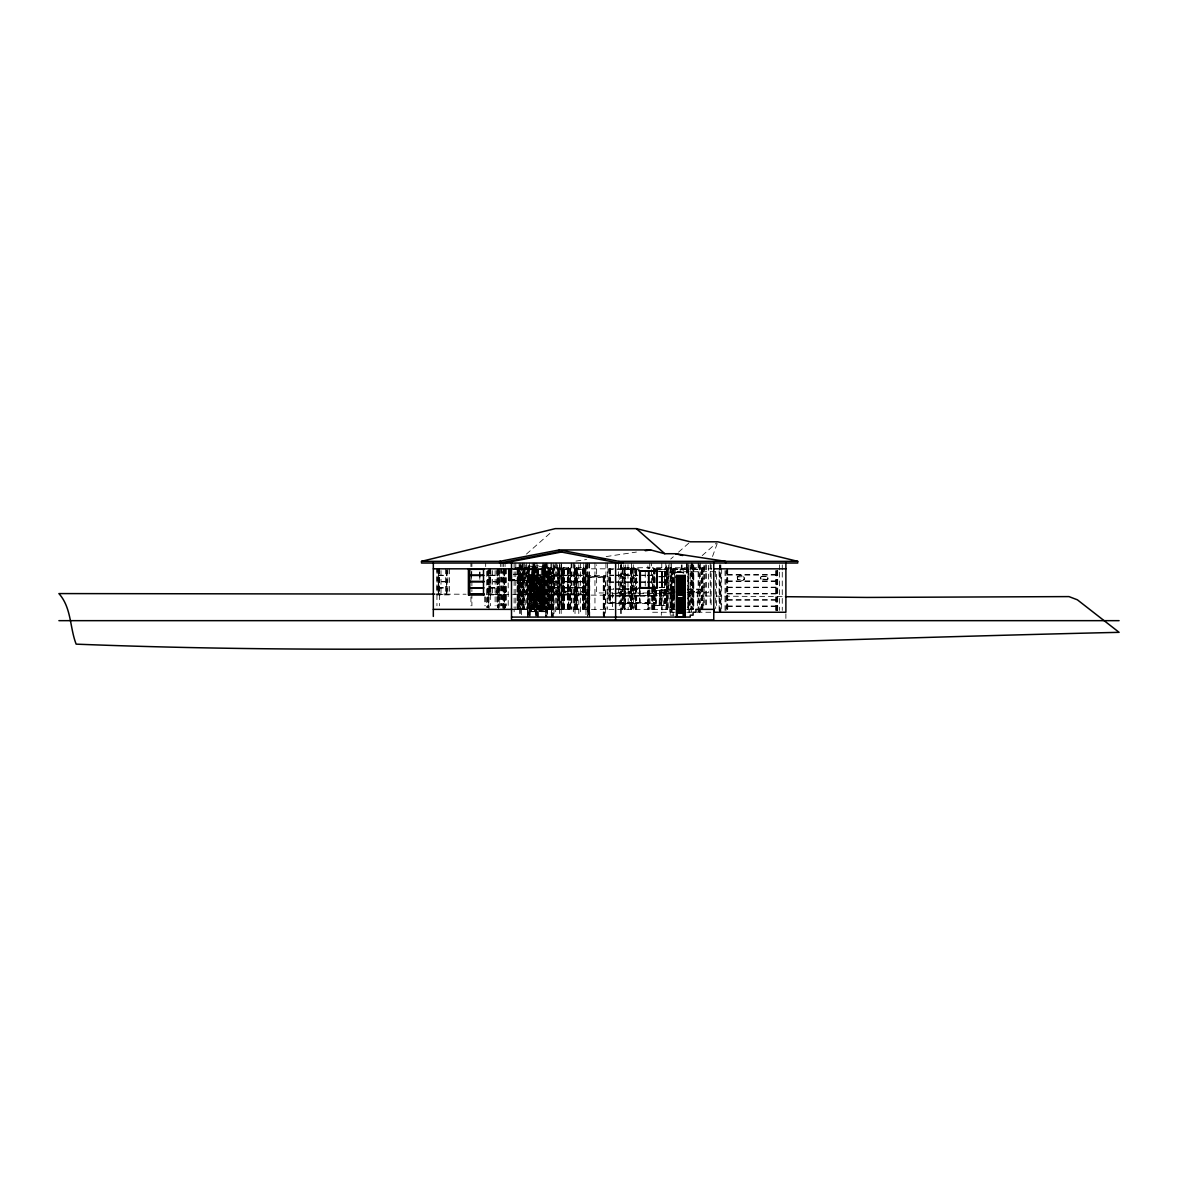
<?xml version="1.0" encoding="UTF-8"?>
<svg xmlns="http://www.w3.org/2000/svg" width="1178" height="1178" viewBox="0 0 1178 1178"><rect width="100%" height="100%" fill="white"/><g stroke="black" fill="none" stroke-linecap="round" stroke-linejoin="round"><path stroke-width="0.75" stroke-dasharray="5 3.75" d="M673.448 594.772A1.693 0.839 89.8 0 0 673.507 592.578C672.388 591.341 675.554 591.857 673.109 590.531M744.231 579.09L743.671 576.557M760.59 577.279L760.605 578.854M761.047 579.296L760.855 576.999M767.806 577.087L767.585 579.296M767.938 578.707L767.187 579.443M537.374 599.779L535.916 599.411L537.433 599.411M536.255 599.926L536.226 599.146L539.76 599.278M537.271 598.718L537.065 599.985L536.991 598.792M537.816 591.96C537.286 589.884 539.73 593.079 537.345 591.547M537.521 599.602C539.023 598.424 537.566 599.97 537.094 598.88M538.346 598.792C536.756 599.587 539.406 598.424 539.244 599.97M537.507 591.768L538.493 591.459M538.14 599.499L536.947 599.146M538.935 591.695L538.361 592.239L538.405 591.076M538.979 599.028L538.287 599.558M538.773 599.234L539.171 599.985M539.318 591.547L540.687 591.695L539.45 591.768M540.084 599.926L538.92 599.69L540.275 599.411M538.832 598.792L539.347 599.69L539.288 598.792M563.275 591.695C565.101 591.68 564.689 591.547 563.32 591.901M563.482 591.179L563.349 592.21L564.129 591.901M564.527 591.695L564.203 592.401L564.247 591.43M564.895 591.695C566.25 589.707 565.381 594.095 564.748 591.518M566.073 591.562L565.072 592.328M566.309 591.459L566.279 591.754M581.799 591.312L581.991 592.225L583.095 591.547M582.05 592.21L581.917 591.179L582.963 591.768M583.301 591.341L583.125 591.989M583.169 591.076L582.712 591.901M583.301 592.063L582.58 591.43M584.818 592.225C583.92 592.46 585.157 590.767 584.597 591.96M628.448 591.547L630.009 592.063M628.699 592.225C629.523 590.679 628.007 591.356 629.7 592.431M629.641 591.901L630.053 591.518M629.803 592.401L629.346 591.194M630.053 591.886L630.848 592.195L630.377 591.547M630.407 591.194C633.278 592.092 629.332 592.136 631.04 591.636M630.569 591.768L631.806 591.695M673.227 596.024L673.698 594.964M497.263 591.842L498.353 591.547L495.909 591.96L496.91 591.459M496.807 591.518L497.793 591.179L497.028 592.195M496.674 591.459L497.013 591.989M498.088 591.901L496.542 591.209M505.745 592.239C503.831 590.546 507.792 593.3 504.729 591.518M505.229 591.827C503.197 591.93 508.955 591.091 504.552 591.636M505.347 590.973C505.406 593.226 507.011 590.973 505.907 591.135M520.72 592.431C520.102 590.266 519.115 592.401 520.72 591.842M520.19 591.547L522.178 591.96L520.514 591.15M520.617 591.827C521.501 592.77 520.853 590.576 519.925 591.695M526.168 591.768C521.574 592.622 528.804 590.679 524.269 591.974C524.784 589.545 526.404 593.579 525.933 591.165M524.46 591.754L525.432 592.431L525.683 591.076M524.784 591.827L523.886 591.547L524.917 592.21M524.99 592.401L524.887 590.973M538.891 591.341L539.436 592.401L542.278 591.135M542.248 590.973C540.142 593.049 544.678 590.605 540.673 591.695M541.571 591.518L541.409 592.195M542.925 591.901C540.908 591.061 544.177 592.917 542.616 591.179M541.468 591.312L542.749 591.974L542.557 591.076M556.664 592.431L556.767 591.003M556.885 591.076C554.087 591.709 558.814 592.519 557.459 591.076M556.296 591.901L555.854 591.238L556.414 592.063M557.253 591.827L557.4 591.503M557.459 591.945L557.827 591.459M654.423 592.328C653.363 590.944 657.295 591.135 654.57 592.401C653.01 591.017 658.355 591.93 655.174 591.842M655.616 591.238C654.379 592.563 654.291 590.502 654.732 592.269M654.688 591.827L654.953 591.076M655.999 591.503L654.983 591.297M672.27 592.21C673.08 590.34 672.874 593.977 672.299 592.357M672.505 592.21L672.52 591.93A14.872 12.943 -90 0 1 674.449 592.092L674.39 592.107M673.168 592.21L672.579 592.49A6.214 5.404 -90 0 1 674.449 592.343L674.346 573.657M694.269 591.65C689.734 592.372 696.389 590.929 693.548 591.901M692.62 591.547L693.371 591.297L692.487 591.945M694.166 592.063L692.458 591.459M693.4 591.297L694.004 591.901L693.062 591.135M737.251 576.69L737.413 579.488M737.34 576.999L737.722 579.443L744.113 579.355M744.29 578.913L743.671 579.443M537.359 591.43L538.523 591.503M539.951 599.926L536.181 599.381M538.935 591.886L538.287 591.459M538.788 592.063L538.67 591.297M565.734 591.562L566.25 591.165M583.625 591.341L583.935 592.431L584.111 591.076M585.054 591.43C583.964 591.282 583.125 592.549 584.818 591.165M583.478 591.695L584.082 592.21M630.819 591.842L630.79 592.195M673.845 591.886L673.845 590.517M673.831 596.024L673.58 594.964M761.194 576.602L767.526 576.336L768.144 578.854L767.423 579.679L760.826 578.913M497.469 591.827L496.66 592.239M497.425 591.341L497.955 591.518M497.896 592.063L498.014 591.459M504.773 591.43L505.877 590.973M505.671 591.989L505.98 591.003M520.043 591.459L520.809 591.842M520.175 591.165L520.75 592.21M521.118 591.518L520.293 592.21M520.985 592.328L521.559 591.562M524.092 591.636L524.475 591.945M524.887 591.341L524.887 591.842M525.152 592.328L525.373 590.973M526.095 591.503L525.373 592.063M542.027 591.076L540.982 591.901M541.32 591.901L542.719 591.547M542.734 592.063L542.248 592.431M556.001 591.68L557.474 592.195L556.605 591.135M556.576 591.974L557.341 591.459L555.928 591.901M557.223 591.43L556.767 591.606M557.474 591.768L556.325 592.151M654.673 592.063L654.335 591.636M654.364 592.21L654.541 591.503M655.056 592.328L655.837 591.43L655.586 592.328M655.336 592.063L655.439 591.003M672.977 592.696L672.918 591.724M712.528 556.472L717.24 543.441M539.112 591.341L539.671 591.901M539.259 599.926L539.347 599.16M565.499 592.21L565.352 590.973M655.94 590.119L655.896 605.433L655.837 590.001M737.222 576.999L743.966 576.572M542.852 567.752L542.425 609.365M568.194 568.827L568.679 567.752L568.783 609.365M630.436 609.365L631.055 567.752L631.055 609.365M673.168 596.171L673.949 596.024M544.265 609.365L544.854 567.752M547.019 576.557L547.608 575.468L547.446 617.081M569.857 609.365L570.682 567.752L547.063 567.752L547.019 617.081M539.907 591.562L539.185 591.886M540.29 592.151L540.422 591.165L540.422 592.225M566.382 592.151L565.411 591.974M505.45 591.415L505.229 591.547M519.954 591.562L520.72 590.973M526.021 591.783L524.828 590.973M542.557 592.328L542.69 591.974M655.778 592.21L655.395 592.063M693.842 592.239L692.355 591.768L693.15 591.842M665.231 590.001L660.784 590.001L660.784 605.433L665.231 605.433L665.231 590.001L660.784 590.001L660.843 605.433L665.231 605.433M737.295 576.837C747.308 570.918 746.911 585.024 737.531 579.296M532.117 568.827L533.03 567.752M533.84 567.752L532.927 568.827L532.795 611.411M543.161 568.827L544.074 567.752L544.03 609.365M552.364 575.468L551.451 576.557L551.481 617.081M562.068 568.827L562.981 567.752L563.128 609.365M648.857 567.752L647.944 568.827L647.871 565.941M686.686 568.827L687.599 567.752L670.591 567.752L670.591 609.365M702.839 609.365L702.839 567.752L701.838 568.827L701.838 609.365M518.453 568.827L519.424 567.752L519.351 609.365M533.178 568.827L534.164 567.752L534.12 609.365M533.987 568.827L534.959 567.752L534.93 611.411M544.236 568.827L545.208 567.752L513.196 567.752M559.182 568.827L560.168 567.752L560.168 609.365M553.483 575.468L552.511 576.557L528.024 576.557L527.435 575.468L567.678 575.468M563.128 568.827L564.1 567.752M605.566 575.468L604.594 576.557L588.396 576.557L587.424 575.468L605.566 575.468L605.477 617.081M649.004 568.827L649.976 567.752L634.368 567.752L634.368 609.365M667.911 568.827L668.883 567.752L652.421 567.752L653.392 568.827L653.554 609.365M702.898 568.827L703.87 567.752L690.779 567.752L690.868 609.365M655.94 605.315L656.249 590.487M661.609 604.962L661.609 590.487M526.448 554.072L552.556 531.042M670.724 559.049L673.33 556.752M678.543 552.158L688.968 542.955M702.191 555.604L716.519 542.955M496.365 591.194L497.411 590.973M540.908 591.768L542.616 592.21M673.094 592.416L672.829 592.46A6.214 5.404 -90 0 1 674.331 592.313M673.978 592.593L673.094 592.004M655.542 590.001L655.469 605.433L659.93 605.433L659.93 590.001L659.768 605.315M674.817 573.023L676.894 572.155M675.068 573.023L676.039 572.537M767.438 579.385L760.767 579.09M541.026 591.459L542.278 592.269M556.281 591.076L557.223 592.269M655.086 592.195L655.277 591.341M673.036 592.681L672.962 591.459M675.627 572.537L677.762 571.89A9.836 8.555 -90 0 1 681.37 571.89L682.253 572.155M675.76 572.876L676.997 572.508A9.409 8.202 -90 0 1 682.077 572.493A9.409 8.202 -90 0 0 677.011 572.493M676.687 572.272L677.615 572.007M539.509 591.15L540.54 591.562M630.952 591.974L631.393 591.901M673.742 590.369L673.139 591.459M563.408 592.225L563.909 591.695M761.15 576.572L767.482 576.572M575.924 561.081L586.6 559.491M606.169 556.576L636.414 552.055M574.658 609.365L574.496 567.752L585.171 567.752L584.582 609.365M622.382 609.365L622.382 567.752L633.042 567.752L632.409 609.365M512.666 568.827L638.491 568.827M655.645 568.827L711.865 568.827M513.446 569.195L518.114 569.195L518.114 609.365M519.027 569.195L544.03 569.195M548.388 569.195L569.857 569.195M575.32 569.195L584.347 569.195M623.191 569.195L632.218 569.195L632.218 609.365M656.072 569.195L667.558 569.195L667.558 609.365M692.09 569.195L702.559 569.195M513.299 569.313L544 569.254M548.433 569.254L584.317 569.254M639.418 569.313L609.88 569.313L609.88 588.764L613.767 588.764M655.616 569.254L666.91 569.254M671.961 569.254L686.759 569.254M692.149 569.254L701.911 569.254M513.814 569.548L517.466 569.548M519.66 569.548L532.824 569.548M534.252 569.548L543.249 569.548M549.198 569.548L562.142 569.548M563.482 569.548L568.783 569.548M583.287 569.548L576.071 569.548L576.071 609.365M624.266 569.548L631.467 569.548L631.467 609.365M659.783 569.548L666.925 569.548M672.726 569.548L686.774 569.548M692.914 569.548L701.911 569.548M655.955 571.183L665.29 571.183L665.29 587.586L656.971 587.586M659.017 571.477L665.025 571.477M684.182 571.728L716.622 571.728L716.622 608.731M513.299 574.26L524.004 574.26M513.299 574.496L524.004 574.496M528.48 574.746L545.502 574.746L545.502 566.662L528.48 566.662L528.407 594.89M627.992 574.614L619.201 574.614L619.304 609.365M727.356 574.614L777.819 574.614M438.304 575.217L446.374 575.217M489.857 575.217L497.941 575.217M528.23 575.217L542.513 575.217M553.395 575.217L567.678 575.217M568.518 575.217L582.801 575.217M610.116 575.144L613.767 575.144M615.579 575.144L624.679 575.144M625.106 575.144L637.843 575.144M640.081 575.144L645.544 575.144M647.355 575.144L654.629 575.144M727.356 575.1L777.819 575.1M438.304 575.468L446.374 575.468M489.857 575.468L497.941 575.468M568.518 575.468L582.801 575.468M610.116 575.394L613.767 575.394M615.579 575.394L624.679 575.394M625.106 575.394L637.843 575.394M641.892 575.394L645.544 575.394M647.355 575.394L654.629 575.394M659.017 576.498L665.025 576.498M658.752 576.793L665.025 576.793M528.259 576.911L552.173 576.911L552.114 617.022M529.01 577.279L551.348 577.279M589.383 577.279L603.416 577.279M530.174 578.899L537.551 578.899M538.537 578.899L545.915 578.899M530.321 579.208L537.404 579.208M538.685 579.208L545.767 579.208M509.721 579.443L524.239 579.443M510.089 579.929L524.666 579.929M512.666 580.415L526.08 580.415M727.356 580.887L777.819 580.887M446.801 581.372L438.304 581.372L438.304 570.785M498.353 581.372L489.857 581.372L489.857 570.785M527.994 581.372L542.513 581.372M553.395 581.372L567.914 581.372L567.914 569.313M568.518 581.372L583.036 581.372M727.356 581.372L777.819 581.372M446.801 581.858L438.304 581.858L438.304 593.918L446.801 593.918M498.353 581.858L489.857 581.858L489.857 593.918L498.353 593.918M527.994 581.858L542.513 581.858M553.395 581.858L567.914 581.858L567.914 593.918L553.395 593.918M568.518 581.858L583.036 581.858M610.116 581.961L613.767 581.961M615.579 581.961L624.679 581.961M625.106 581.961L637.843 581.961M640.081 581.961L645.544 581.961M647.355 581.961L654.629 581.961M659.017 581.976L665.025 581.976M610.116 582.197L613.767 582.197M615.579 582.197L624.679 582.197M625.106 582.197L637.843 582.197M640.081 582.197L645.544 582.197M647.355 582.197L654.629 582.197M658.752 582.271L665.025 582.271M530.321 584.214L537.404 584.214M538.685 584.214L545.767 584.214M530.321 584.524L537.404 584.524M538.685 584.524L545.767 584.524M659.017 587.292L665.025 587.292M727.356 587.159L777.819 587.159M438.304 587.763L446.374 587.763M489.857 587.763L497.941 587.763M528.23 587.763L542.513 587.763M553.395 587.763L567.678 587.763M568.518 587.763L582.801 587.763M727.356 587.645L777.819 587.645M438.304 588.013L446.374 588.013M489.857 588.013L497.941 588.013M528.23 588.013L542.513 588.013M553.395 588.013L567.678 588.013M568.518 588.013L582.801 588.013M615.343 588.764L637.843 588.764M613.767 589.236L609.88 589.236L609.88 602.606L654.629 602.606M615.343 589.236L637.843 589.236M667.69 589.088L675.127 589.088M687.731 589.088L704.267 589.088L704.267 564.777M530.321 589.692L537.404 589.692M538.685 589.692L545.767 589.692M619.201 589.78L628.33 589.088M632.88 589.825L634.456 589.825M667.69 589.825L675.038 589.825M687.731 589.825L704.179 589.825M530.321 589.987L537.404 589.987M538.685 589.987L545.767 589.987M660.946 590.119L665.069 590.119M655.896 590.487L659.518 590.487M675.318 591.989L662.036 591.989L662.036 612.251M687.716 591.989L698.952 591.989M687.039 592.711L708.434 592.711L708.434 563.761M674.14 592.961L596.642 592.961L596.642 564.807M727.356 593.432L777.819 593.432M612.413 593.683L674.14 593.683M527.994 593.918L542.513 593.918M568.518 593.918L583.036 593.918M727.356 593.918L777.819 593.918M438.069 594.404L447.036 594.404M489.621 594.404L498.589 594.404M527.582 594.404L542.925 594.404M552.983 594.404L583.449 594.404M488.575 594.89L501.121 594.89M543.529 594.89L526.154 594.89L526.154 568.827M552.379 594.89L584.877 594.89L584.877 568.827M530.321 595.155L537.404 595.155M538.685 595.155L545.767 595.155M530.321 595.464L537.404 595.464M538.685 595.464L545.767 595.464M610.116 595.803L613.767 595.803M615.579 595.803L624.679 595.803M625.106 595.803L639.654 595.803M640.081 595.803L654.629 595.803M610.116 596.039L613.767 596.039M615.579 596.039L624.679 596.039M625.106 596.039L639.654 596.039M640.081 596.039L654.629 596.039M727.356 599.705L777.819 599.705M537.521 599.234L539.112 600.147M727.356 600.191L777.819 600.191M530.321 600.633L537.404 600.633M538.685 600.633L545.767 600.633M530.321 600.927L537.404 600.927M538.685 600.927L545.767 600.927M609.468 603.092L655.056 603.092M655.645 603.563L608.039 603.563L608.039 568.827M655.469 605.433L659.93 605.433M727.356 605.978L777.819 605.978M530.321 606.11L537.404 606.11M538.685 606.11L545.767 606.11M530.321 606.405L537.404 606.405M538.685 606.405L545.767 606.405M727.356 606.464L777.819 606.464M674.066 606.891L674.39 594.64M512.695 609.365L675.995 609.365M686.686 609.365L697.317 609.365M530.321 611.411L537.404 611.411M538.685 611.411L545.767 611.411M530.174 611.706L537.551 611.706M545.915 611.706L538.537 611.706L538.685 569.195M675.112 612.251L651.463 612.251L651.463 563.04M686.877 612.251L693.709 612.251M697.067 612.251L714.251 612.251M670.297 615.152L673.919 615.152M436.743 594.124L466.09 594.227M486.278 594.345L673.595 595.729M688.305 595.862L714.059 596.083M715.9 596.097L783.664 596.686M682.047 572.272L680.958 571.89A9.836 8.555 -90 0 0 677.35 571.89M682.077 572.155L683.903 573.023M681.841 572.155L682.887 572.655M682.975 572.876L681.738 572.508A9.409 8.202 -90 0 0 676.658 572.493M541.291 591.459L542.189 591.842M682.68 572.537L683.726 573.023M525.741 591.503L525.83 591.783M659.15 604.962L659.518 590.001M690.779 567.752L691.751 568.827M670.591 567.752L671.563 568.827L671.563 609.365M634.368 567.752L635.34 568.827M549.463 568.827L548.492 567.752L548.58 609.365M547.063 567.752L548.035 568.827M532.117 567.752L533.089 568.827M536.329 576.557L535.357 575.468L535.357 617.081L535.504 563.04M517.598 609.365L517.702 567.752L518.673 568.827L518.673 609.365L518.835 567.752L519.748 568.827L519.837 609.365M691.913 567.752L692.826 568.827M653.554 567.752L654.467 568.827L654.57 609.365M589.471 576.557L588.558 575.468L588.426 617.081M548.035 609.365L548.109 567.752L549.11 568.827L549.066 609.365M533.148 609.365L533.148 567.752L534.149 568.827M537.404 576.557L536.476 575.468L536.388 617.081L536.343 563.04M524.004 609.365L523.886 568.827L523.003 567.752L522.899 609.365L522.87 568.827L521.869 567.752L521.869 609.365M622.382 567.752L623.191 609.365M574.496 567.752L575.085 568.827M576.984 568.827L576.498 567.752L576.498 609.365M564.512 609.365L563.909 567.752L563.909 609.365M529.909 576.557L529.423 575.468L529.423 617.081M785.888 613.797L785.888 618.435M782.266 564.866L782.266 570.329M782.266 572.155L782.266 610.425M779.63 564.866L779.63 570.329M779.63 572.155L779.63 610.425M777.701 570.638L777.701 610.44M777.215 570.638L777.215 610.44M777.097 570.638L777.097 610.44M776.803 571.08L776.803 609.998M776.39 570.638L776.39 610.44M775.433 570.638L775.433 610.44M727.724 569.313L727.724 609.998M727.415 568.827L727.415 609.365M727.253 569.313L727.297 610.44M726.826 568.827L726.708 612.251M726.001 570.638L726.001 610.44M725.044 570.638L725.044 610.44M721.658 568.503L721.658 610.425M720.848 564.866L720.848 612.251M720.111 564.866L720.111 570.329M720.111 572.155L720.111 612.251M719.567 564.866L719.567 570.329M719.567 572.155L719.567 612.251M719.11 570.638L719.11 610.44M715.679 571.728L715.679 608.731M711.129 564.822L711.129 605.801M710.26 563.04L710.26 605.801M706.623 564.822L706.623 605.801M705.666 564.822L705.666 605.801M704.12 589.088L704.179 605.801M703.914 565.573L703.781 609.365M702.751 567.752L702.751 607.553M702.044 569.195L702.235 609.365M701.735 569.548L701.735 609.365M701.543 569.195L701.543 609.365M700.424 563.04L700.424 612.251M699.599 564.866L699.599 612.251M698.952 563.04L698.952 612.251M698.127 563.04L698.127 612.251M697.317 591.989L697.317 605.89M693.813 565.941L693.813 607.598M693.503 564.822L693.503 609.365M693.106 569.195L693.091 609.365M692.767 564.822L692.914 609.365M692.561 564.822L692.605 609.365M692.001 563.04L692.09 609.365M691.81 563.04L691.81 609.365M691.722 563.04L691.545 612.251M690.558 564.822L690.558 609.365M689.822 609.365L689.822 612.251M689.336 591.989L689.336 609.365M688.983 564.822L688.88 612.251M688.718 609.365L688.718 569.195L671.916 569.195L671.916 609.365M688.438 568.827L688.438 609.365M688.026 563.04L688.026 609.365M687.687 567.752L687.79 609.365M687.083 569.195L687.083 572.847M687.039 563.761L686.907 572.847M686.686 563.04L686.774 573.171M686.406 569.195L686.347 572.891M683.181 568.827L683.181 572.361M682.077 564.866L682.077 572.155M681.355 564.866L681.355 572.155M680.192 568.827L680.192 572.361M675.568 568.827L675.568 572.361M674.228 569.195L674.14 609.365M673.919 568.827L673.919 609.365M673.315 568.827L673.315 609.365M673.153 612.251L673.153 615.152M672.918 569.548L672.918 609.365M672.609 568.827L672.726 609.365M672.594 569.195L672.417 609.365M672.108 591.989L672.108 612.251M671.622 563.04L671.622 612.251M670.68 567.752L670.68 609.365M670.179 609.365L670.179 615.534M669.943 563.04L669.943 612.251M668.883 567.752L668.795 609.365M668.441 564.807L668.441 592.961M667.749 609.365L667.838 567.752L666.836 568.827L666.925 609.365M667.234 569.195L667.234 609.365M667.057 569.195L667.057 609.365M666.557 569.195L666.557 609.365L666.409 563.04M665.835 563.04L665.835 609.365M665.231 571.183L665.231 587.586M664.819 571.183L664.76 587.586M664.495 571.477L664.495 576.498M664.495 576.793L664.495 581.976M664.495 582.271L664.495 587.292M663.67 591.989L663.67 609.365M662.227 571.477L662.227 576.498M662.227 576.793L662.227 581.976M662.227 582.271L662.227 587.292M661.962 571.477L661.962 576.498M661.962 576.793L661.962 581.976M661.962 582.271L661.962 587.292M661.786 563.04L661.786 609.365M661.432 571.477L661.432 576.498M661.432 576.793L661.432 581.976M661.432 582.271L661.432 587.292M661.55 590.487L661.55 604.962M661.314 612.251L661.314 615.343M655.056 568.827L655.056 603.563M654.747 569.195L654.747 609.365M654.408 568.827L654.423 609.365M653.79 569.254L653.746 609.365M653.422 568.827L653.392 609.365M649.785 563.04L649.785 568.385M649.785 589.766L649.976 609.365M648.945 589.825L648.945 609.365M648.666 591.106L648.666 609.365M648.342 591.106L648.342 609.365M648.165 591.106L648.165 609.365L647.944 589.972M647.65 591.106L647.65 609.365M645.249 572.272L645.249 589.515M640.081 590.885L640.081 602.606M639.845 589.236L639.845 602.606M639.654 589.236L639.654 602.606M639.418 590.914L639.418 602.606M636.68 609.365L636.694 569.195L635.693 569.195L635.693 609.365M636.503 609.365L636.414 568.827L635.502 567.752L635.398 609.365M636.194 569.195L636.194 609.365M633.411 589.088L633.366 609.365M633.308 564.777L633.146 589.825M632.88 567.752L632.88 609.365M631.614 563.04L631.644 609.365M631.202 567.752L631.158 609.365M630.672 568.827L630.672 609.365M629.288 592.961L629.288 609.365M627.992 564.689L627.992 589.088M628.168 589.78L628.168 609.365M625.371 564.822L625.371 609.365M625.106 569.313L625.106 588.764M625.106 589.236L625.106 602.606M624.973 609.365L624.369 567.752L624.369 609.365M624.679 569.313L624.576 609.365M624.207 567.752L624.016 609.365M623.795 564.777L623.957 609.306M623.015 568.827L622.956 609.365M622.529 567.752L622.529 609.365M621.321 564.836L621.321 615.284M621.174 563.04L621.174 609.365M620.379 564.836L620.379 615.284M618.465 563.04L618.465 592.961M612.413 592.961L612.413 609.365M610.292 568.827L610.292 603.563M610.116 569.313L610.116 588.764M610.116 589.236L610.116 602.606M609.703 568.827L609.703 603.563M609.468 568.827L609.468 603.563M608.982 568.827L608.982 603.563M607.612 563.04L607.612 609.365M605.934 563.04L605.934 609.365M604.594 617.081L604.432 575.468L603.519 576.557L603.416 617.081M604.196 617.022L604.24 576.911L588.75 576.911L588.75 615.255M603.74 576.911L603.74 615.255M603.239 576.911L603.239 615.269M594.949 563.04L594.949 609.365M589.751 576.911L589.751 617.081M589.56 563.04L589.412 615.314M589.25 576.911L589.383 617.081M588.971 563.04L589.074 615.255M588.396 576.557L588.396 615.314M587.881 563.04L587.778 615.284M587.513 575.468L587.513 617.081M587.292 563.04L587.424 617.081M586.57 563.04L586.57 609.365M585.981 565.941L585.981 615.534M585.422 563.04L585.422 609.365M585.01 567.752L585.171 609.365M584.479 568.827L584.347 609.365M583.92 568.827L583.92 594.89M583.743 563.04L583.743 609.365M583.331 567.752L583.287 609.365M583.139 609.365L583.169 567.752L582.963 609.365M582.624 568.827L582.565 609.365M580.474 563.04L580.474 615.284M578.796 564.836L578.796 615.284M577.132 569.254L577.132 609.306M577.102 609.365L576.925 568.827L576.881 609.365M576.336 567.752L576.395 609.365M575.895 569.195L575.895 609.365M575.188 568.827L575.32 609.365M575.011 564.836L575.011 615.284M574.246 563.04L574.246 609.365M573.288 563.04L573.333 615.284M571.86 563.04L571.86 609.365M571.124 563.04L571.124 609.365M570.52 567.752L570.682 609.365M570.034 568.827L570.093 609.365M569.092 569.254L569.092 609.306M568.679 567.752L568.65 609.365M568.311 568.827L568.473 609.365M568.091 568.827L568.076 609.365M567.678 569.313L567.678 581.372M567.678 581.858L567.678 593.918M567.325 568.827L567.325 609.365M564.336 568.827L564.277 609.365M563.747 567.752L563.806 609.365M563.614 569.195L563.482 609.365M563.305 569.195L563.305 609.365M562.731 569.195L562.789 609.365M562.466 609.365L561.906 567.752L561.773 609.365M562.289 569.195L562.289 609.365M562.068 567.752L562.142 609.365M561.538 563.04L561.538 609.365M561.17 564.836L561.17 615.284M559.859 563.04L559.859 609.365M559.491 564.836L559.491 615.284M559.123 609.365L559.035 567.752L558.122 568.827L558.195 609.365L558.343 569.195M558.843 569.195L558.843 609.365M558.519 569.195L558.519 609.365M557.827 569.195L557.827 609.365M557.621 564.822L557.621 609.365M556.664 563.04L556.664 609.365M555.692 563.04L555.692 615.284M554.75 565.941L554.647 594.89M554.013 564.836L554.013 615.284M553.807 563.04L553.807 609.365M553.395 569.313L553.395 617.081M553.218 568.827L553.218 594.89M553.071 568.827L553.071 609.365M552.379 568.827L552.511 617.081M551.878 563.04L551.878 609.365M551.672 576.911L551.672 615.255M551.157 576.911L551.348 617.081M550.936 563.04L550.936 609.365M550.818 569.195L550.627 609.365M550.494 609.365L550.538 568.827L549.625 567.752L549.493 609.365L549.39 569.195M550.317 569.195L550.317 609.365M549.802 569.195L549.802 609.365M548.889 569.195L548.889 609.365M548.197 567.752L548.388 609.365M547.741 563.04L547.741 609.365M546.916 575.468L546.916 565.941L528.127 565.941L528.068 617.081M546.916 576.557L546.783 617.081M546.415 563.04L546.415 609.365M546.062 563.04L546.018 617.022M545.856 563.04L545.9 617.081M545.723 617.081L545.119 567.752M545.237 565.941L545.237 575.468M544.737 563.04L544.972 611.706M544.56 564.822L544.692 609.365M543.883 569.195L543.765 611.411M543.529 568.827L543.618 611.411M543.382 569.195L543.294 611.411M543.22 563.04L543.146 611.411M542.881 563.04L542.822 611.411M542.69 568.827L542.675 611.411M542.219 568.827L542.248 609.365M541.777 579.208L541.63 584.214M541.777 584.524L541.63 589.692M541.63 589.987L541.777 595.155M541.777 595.464L541.63 600.633M541.63 600.927L541.777 606.11M541.63 606.405L541.777 611.411M541.306 579.208L541.306 584.214M541.306 584.524L541.306 589.692M541.306 589.987L541.306 611.411M541.262 568.827L541.158 611.411M540.835 579.208L540.835 584.214M540.835 584.524L540.835 589.692M540.835 589.987L540.835 595.155M540.835 595.464L540.835 600.633M540.835 600.927L540.835 606.11M540.835 606.405L540.835 611.411M540.687 579.208L540.687 584.214M540.687 584.524L540.687 589.692M540.687 589.987L540.687 595.155M540.687 595.464L540.687 600.633M540.687 600.927L540.687 606.11M540.687 606.405L540.687 611.411M539.627 579.208L539.627 584.214M539.627 584.524L539.627 589.692M539.627 589.987L539.627 595.155M539.627 595.464L539.627 600.633M539.627 600.927L539.627 606.11M539.627 606.405L539.627 611.411M539.48 578.899L539.377 611.706M539.156 579.208L539.156 584.214M539.156 584.524L539.156 589.692M539.156 589.987L539.156 611.411M538.42 617.022L538.081 567.752L537.978 609.365M537.801 569.195L537.683 617.081M537.477 569.195L537.404 615.314M537.374 576.557L537.315 617.081M537.08 563.04L537.006 615.255M536.667 615.255L536.093 567.752L536.093 609.365M534.797 563.04L534.783 611.411M534.444 569.195L534.459 611.411M534.297 563.04L534.311 611.411M533.825 563.04L533.943 609.365M533.575 563.04L533.649 609.365M533.236 567.752L533.266 611.411M532.633 569.195L532.471 611.411M532.338 569.195L532.323 611.411M532.206 563.04L532.014 609.365M531.823 569.195L531.838 609.365M531.263 579.208L531.263 584.214M531.263 584.524L531.263 589.692M531.263 589.987L531.263 595.155M531.263 595.464L531.263 600.633M531.263 600.927L531.263 606.11M531.263 606.405L531.263 611.411M531.116 578.899L531.116 611.706M530.792 579.208L530.792 584.214M530.792 584.524L530.792 589.692M530.792 589.987L530.792 611.411M530.277 578.899L530.277 611.706M530.041 576.911L530.041 617.081M529.805 565.941L529.805 575.468M529.805 576.557L529.909 615.314M529.57 563.04L529.57 609.365M529.113 566.662L529.113 574.746M529.275 575.468L529.143 617.081M528.834 576.911L529.01 617.081M528.76 565.941L528.76 575.468M527.818 568.827L528.024 615.314M527.582 568.827L527.597 617.081L527.435 575.468M527.096 568.827L527.096 594.89M526.699 563.04L526.699 609.365M525.741 564.822L525.741 609.365M525.138 568.827L525.138 580.415M524.666 568.827L524.666 580.415M524.416 568.827L524.416 580.415M524.328 563.04L524.195 609.365M523.857 568.827L523.827 609.365M523.518 569.195L523.518 609.365M523.209 563.04L523.194 609.365M522.487 563.04L522.487 609.365M521.928 564.822L521.957 609.365M521.471 565.941L521.471 614.666M520.809 563.04L520.809 609.365M520.543 564.836L520.543 615.284M520.028 569.195L520.028 609.365M519.586 564.836L519.586 615.284M519.13 563.04L519.027 609.365M518.453 609.365L518.305 567.752L517.378 568.827L517.466 609.365M517.79 567.752L517.775 609.365M517.098 569.195L517.098 609.365M515.802 563.04L515.802 609.365M514.123 563.04L514.123 615.284M508.204 582.933L508.204 605.831M506.525 568.827L506.525 605.831M505.303 569.195L505.288 607.553M505.082 563.04L505.082 566.603M505.082 568.385L504.979 609.365M504.788 569.195L504.979 607.539M504.287 571.021L504.287 609.365M504.007 570.594L504.096 609.365M503.948 568.827L503.978 605.831M503.404 563.04L503.404 566.603M503.404 568.385L503.404 605.801M503.065 609.365L503.065 571.359L502.977 607.553M502.019 563.04L502.019 566.603M502.019 568.385L502.019 605.801M501.283 568.385L501.283 605.801M500.341 563.04L500.341 566.603M500.341 568.385L500.341 605.801M499.634 571.359L499.722 607.553M499.384 568.385L499.384 605.801M498.75 568.827L498.677 607.553M498.353 569.313L498.589 609.365M498.176 570.564L498.353 607.48M497.896 569.195L497.896 607.539M497.705 570.594L497.72 607.539M497.396 571.021L497.587 607.553M497.131 568.827L497.131 594.89M496.807 570.594L496.807 605.831M495.128 570.594L495.128 605.831M492.566 570.564L492.566 594.89M490.887 570.564L490.887 594.89M490.387 568.385L490.387 605.801M490.048 568.827L490.048 594.89M489.621 568.827L489.621 594.89M488.958 571.021L489.003 609.306M488.708 568.385L488.767 607.553M488.443 571.021L488.443 607.539M488.266 571.021L488.266 607.539M487.942 571.021L487.942 607.539M487.604 570.594L487.663 607.553M486.72 571.359L486.632 607.553M485.675 563.04L485.675 566.603M485.675 596.893L485.675 605.801M484.718 596.893L484.718 605.801M480.064 572.007L480.064 579.929M479.829 574.378L479.829 579.443M479.637 572.007L479.637 578.339M471.892 563.04L471.892 566.603M471.892 580.857L471.892 591.547M471.892 593.329L471.892 605.801M471.745 571.006L471.745 576.071M471.509 572.007L471.509 578.339M471.333 574.496L471.333 579.443M470.935 563.04L470.935 566.603M470.935 596.893L470.935 605.801M449.554 568.827L449.554 594.89L437.009 594.89L437.009 568.827M447.876 568.827L447.876 594.89M447.036 570.653L447.036 594.89M446.801 569.313L446.624 594.89M446.374 570.785L446.374 581.372M446.374 581.858L446.374 593.918M445.564 568.827L445.564 594.89M440.999 570.564L440.999 594.89M439.585 568.385L439.585 605.801M439.32 568.827L439.32 594.89M438.717 571.035L438.717 581.372M438.717 581.858L438.717 593.918M438.481 568.827L438.481 594.89M438.069 568.827L438.069 594.89M436.95 568.385L436.95 605.801M677.527 571.89A9.836 8.555 -90 0 1 681.134 571.89M673.993 592.578A1.693 0.839 89.8 0 1 673.934 594.772M664.819 590.001L664.819 605.433L664.819 590.001M652.509 589.456L652.509 573.171L652.421 589.456M652.509 609.365L652.509 589.825L652.421 609.365"/><path stroke-width="1.5" d="M681.473 599.573L681.62 598.792M682.739 600.147L682.798 599.219M682.386 599.602L682.99 599.926M683.917 599.779L683.505 599.146M679.986 613.164L682.386 613.164L682.386 597.717L676.599 598.203M677.1 597.717L677.1 613.164M680.104 597.717L680.059 613.031L682.386 613.164M684.639 617.081L685.228 575.468L676.408 575.468L676.408 617.081M679.529 597.835L679.529 613.031L676.997 613.164L682.224 613.031M421.503 561.346L555.309 528.627L636.356 528.627L690.264 541.806L717.829 541.806L797.712 561.346L797.712 563.04L421.503 563.04L421.503 561.346L500.576 561.346M559.285 549.935L499.663 561.346L499.663 563.04L559.285 551.628L618.921 563.04L618.921 561.346L559.285 549.935L650.639 549.935L664.804 553.719L675.45 553.719L725.604 561.346L725.604 563.04M503.934 563.04L561.773 551.967M645.308 550.73L650.639 549.935M618.921 561.346L797.712 561.346M433.327 568.827L512.666 568.827M713.677 568.827L785.888 568.827M483.922 569.313L469.404 569.313L469.404 581.372L483.922 581.372M638.432 570.756L657.221 570.756L657.221 588.131L638.432 588.131M469.404 575.217L483.687 575.217M469.404 575.468L483.687 575.468M684.639 576.557L676.938 576.557L676.555 575.468L676.776 617.081M676.143 576.97L684.418 576.911M676.452 577.279L683.652 577.279M677.1 578.899L682.489 578.899L682.489 595.302L677.1 595.302M676.879 579.208L682.342 579.208M509.308 579.929L510.089 579.929M512.666 580.415L508.705 580.415L508.705 568.827M483.922 581.858L469.404 581.858L469.404 593.918L483.922 593.918M676.879 584.214L682.342 584.214M676.879 584.524L682.342 584.524M469.404 587.763L483.687 587.763M469.404 588.013L483.687 588.013M676.879 589.692L682.342 589.692M676.879 589.987L682.342 589.987M468.991 594.404L484.349 594.404M484.349 594.89L468.402 594.89L468.402 568.827M676.879 595.008L682.342 595.008M676.997 597.717L679.47 597.717M682.386 597.717L679.986 597.717L680.104 613.164M433.327 609.365L512.415 609.365M713.765 609.365L695.948 609.365L695.948 612.251L693.091 612.251L693.091 615.152L690.249 615.152L690.249 617.081L511.502 617.081M676.599 612.678L679.22 613.031L679.22 597.835M676.143 617.022L683.328 617.022M58.9 620.659L1119.1 620.659M434.903 594.11L58.9 593.579C71.608 607.73 69.723 627.756 76.158 644.145C423.844 657.839 771.516 640.243 1119.1 632.336L1077.355 599.793L1068.961 596.598L866.89 597.437L785.476 596.701M588.867 556.472L592.475 557.165M601.516 558.887L605.124 559.579M619.584 562.348L623.191 563.04M675.45 553.719L682.563 555.515M636.356 528.627L664.804 553.719M785.888 563.04L785.888 612.251L714.251 612.251L714.251 609.365M713.765 563.04L713.765 619.981L511.502 619.981L511.502 561.597M685.228 575.468L685.228 617.081M685.081 575.468L685.081 617.081M684.536 576.557L684.418 617.081M683.844 576.911L683.652 617.081L683.52 576.911M683.328 576.97L683.343 617.081M682.386 578.899L682.386 595.302M682.15 598.203L682.047 612.678M681.871 579.208L681.871 584.214M681.871 584.524L681.871 589.692M681.871 589.987L681.871 595.008M680.28 579.208L680.28 584.214M680.28 584.524L680.28 589.692M680.28 589.987L680.28 595.008M680.133 579.208L680.133 584.214M680.133 584.524L680.133 589.692M680.133 589.987L680.133 595.008M679.382 597.717L679.367 613.164M678.616 579.208L678.616 584.214M678.616 584.524L678.616 589.692M678.616 589.987L678.616 595.008M678.469 579.208L678.469 584.214M678.469 584.524L678.469 589.692M678.469 589.987L678.469 595.008M677.35 579.208L677.35 584.214M677.35 584.524L677.35 589.692M677.35 589.987L677.35 595.008M677.173 617.081L677.041 576.557L676.997 617.081M648.784 571.242L648.784 587.645M648.548 571.242L648.548 587.645M640.346 571.242L640.346 587.645M640.11 570.756L640.11 588.131M639.698 570.756L639.698 588.131M615.638 563.04L615.638 619.981M509.544 568.827L509.544 580.415M509.308 568.827L509.308 580.415M483.51 568.827L483.51 594.89M469.654 569.313L469.654 581.372M469.654 581.858L469.654 593.918M469.227 568.827L469.227 594.89M468.991 568.827L468.991 594.89M433.327 563.04L433.327 616.433M509.956 569.313L509.721 579.443L509.956 569.313M656.985 571.242L639.934 571.242L639.934 587.645L656.985 587.645L656.985 571.242M680.751 584.214L680.751 579.208L680.604 584.214M680.751 589.692L680.751 584.524L680.604 589.692M680.751 595.008L680.751 589.987L680.604 595.008M679.809 584.214L679.809 579.208L679.662 584.214M679.809 589.692L679.809 584.524L679.662 589.692M679.809 595.008L679.809 589.987L679.662 595.008M679.088 584.214L679.088 579.208L678.94 584.214M679.088 589.692L679.088 584.524L678.94 589.692M679.088 595.008L679.088 589.987L678.94 595.008M678.145 584.214L678.145 579.208L677.998 584.214M678.145 589.692L678.145 584.524L677.998 589.692M678.145 595.008L678.145 589.987L677.998 595.008"/></g></svg>
